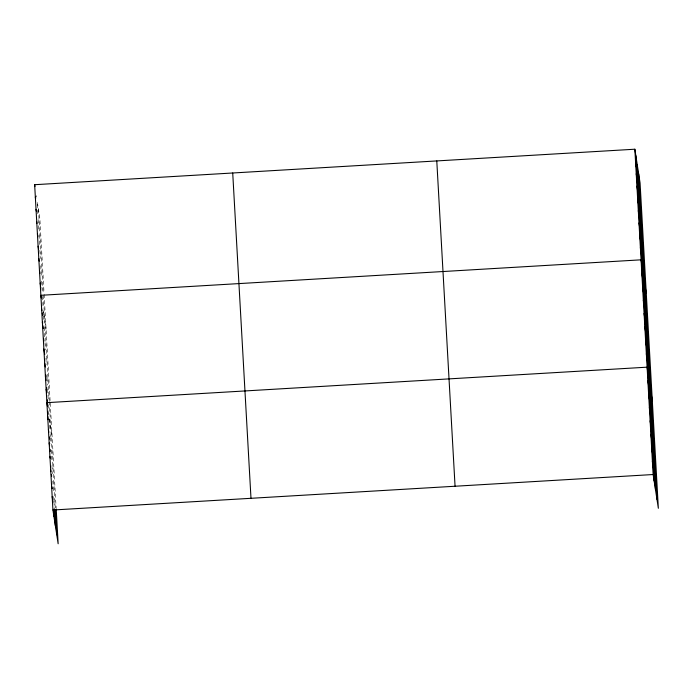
<?xml version="1.0" encoding="UTF-8"?>
<svg xmlns="http://www.w3.org/2000/svg" width="693" height="693" viewBox="0 0 693 693"><rect width="100%" height="100%" fill="white"/><g stroke="black" fill="none" stroke-linecap="round" stroke-linejoin="round"><path stroke-width="0.52" stroke-dasharray="3.46 2.6" d="M36.348 195.66L36.582 197.158M37.405 202.486L39.873 218.468L44.023 292.203M43.261 310.767L43.616 313.089M43.98 315.419L46.093 329.071M49.411 418.893L52.122 436.425M44.135 294.256L56.185 508.679M38.479 209.451L43.2 293.434M43.312 295.478L49.22 400.571M49.281 401.602L55.249 507.926M37.275 204.262L37.846 214.501M38.141 219.62L38.773 230.89M38.999 234.988L39.579 245.227M39.865 250.346L40.324 258.541M40.722 265.705L41.303 275.953M41.589 281.072L42.169 291.311M42.455 296.431L43.027 306.67M43.312 311.807L43.486 314.899M43.546 315.93L43.893 322.124M44.187 327.287L44.768 337.612M45.054 342.766L45.461 349.991M45.929 358.255L46.275 364.449M47.029 377.867L47.436 385.091M47.67 389.223L48.241 399.54M48.536 404.703L48.943 411.928M49.35 419.152L49.931 429.478M50.217 434.641L50.329 436.703M50.39 437.733L50.736 443.927M51.091 450.121L51.724 461.477M51.958 465.601L52.425 473.865M52.824 481.089L53.058 485.213M53.179 487.283L53.465 492.446M53.699 496.569L53.933 500.701M53.985 501.732L54.392 508.957"/><path stroke-width="1.04" d="M56.237 509.719L58.151 543.78L52.928 510.013L34.65 184.702L634.849 149.22L640.072 182.987L658.35 508.298L653.127 474.532L634.849 149.22M52.928 510.013L653.127 474.532M635.533 161.512L636.538 167.957M636.226 173.804L637.222 180.249M636.919 186.088L637.915 192.541M637.603 198.38L638.608 204.825M638.296 210.672L639.293 217.117M638.989 222.955L639.985 229.409M639.682 235.248L640.678 241.692M640.367 247.54L641.371 253.984M646.283 293.598L641.06 259.823L40.861 295.305L41.294 298.068M641.813 273.241L642.809 279.695M642.567 286.668L643.563 293.113M643.321 300.086L644.317 306.531M644.074 313.505L645.07 319.949M644.828 326.923L645.824 333.368M645.581 340.341L646.578 346.786M646.335 353.759L647.331 360.204M652.321 400.944L647.089 367.177L46.899 402.659L47.462 406.341M647.842 380.596L648.847 387.049M648.596 394.014L649.601 400.467M649.35 407.432L650.355 413.886M650.103 420.85L651.108 427.304M650.857 434.268L651.862 440.722M651.611 447.695L652.615 454.14M652.364 461.114L653.369 467.558M34.65 184.702L34.936 186.547M35.343 196.994L35.629 198.83M36.027 209.277L36.313 211.122M36.72 221.569L37.006 223.415M37.413 233.862L37.838 236.625M38.106 246.145L38.531 248.908M38.791 258.437L39.224 261.2M39.484 270.729L39.908 273.492M40.177 283.013L40.601 285.785M41.615 308.723L41.901 310.568M42.334 313.331L42.62 315.176L42.498 313.106M42.368 322.141L42.654 323.986M42.94 325.831L43.373 328.595M43.555 338.323L43.98 341.086M43.876 348.986L44.733 354.513M44.776 363.323L45.348 367.004M45.391 375.823L46.102 380.422M46.145 389.241L46.708 392.922M47.652 416.077L48.224 419.759M48.406 429.495L48.831 432.259M49.16 442.914L49.584 445.677M49.913 456.332L50.199 458.177M50.667 469.75L50.953 471.595M51.377 474.358L51.663 476.204M51.992 486.858L52.278 488.695M52.174 496.586L53.032 502.113M638.677 173.978L656.955 499.281M637.239 164.683L655.517 489.994M635.845 155.674L654.123 480.977M436.781 160.932L455.058 486.235M232.718 172.99L250.987 498.302M55.371 509.987L56.757 534.762M54.452 509.987L55.319 525.476M45.981 375.043L46.093 377.105M46.674 387.43L46.795 389.492M47.375 399.818L47.488 401.879M48.068 412.205L48.181 414.267M49.463 436.98L49.575 439.041M50.156 449.359L50.268 451.429M53.517 509.234L53.924 516.458"/></g></svg>
